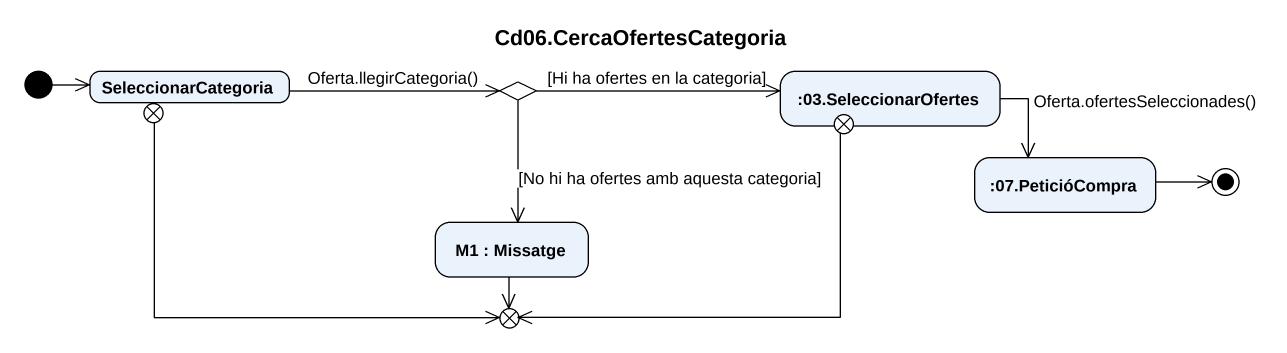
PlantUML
@startuml
title Cd06.CercaOfertesCategoria
hide empty description
state SeleccionarCategoria
state choice1 <<choice>>
state ":03.SeleccionarOfertes" as s03_SeleccionarOfertes
state exit1 <<choice>>
state exit2 <<choice>>
state ":07.PeticióCompra" as s07_PeticióCompra
state "M1 : Missatge" as M1
state exit3 <<choice>>
[*] -right-> SeleccionarCategoria
SeleccionarCategoria -right-> choice1 : Oferta.llegirCategoria()
SeleccionarCategoria --> exit3
choice1 -right-> s03_SeleccionarOfertes : [Hi ha ofertes en la categoria]
choice1 --> M1 : [No hi ha ofertes amb aquesta categoria]
s03_SeleccionarOfertes -right-> s07_PeticióCompra : Oferta.ofertesSeleccionades()
s03_SeleccionarOfertes -left-> exit3
M1 --> exit3
s07_PeticióCompra -right-> [*]
@enduml
